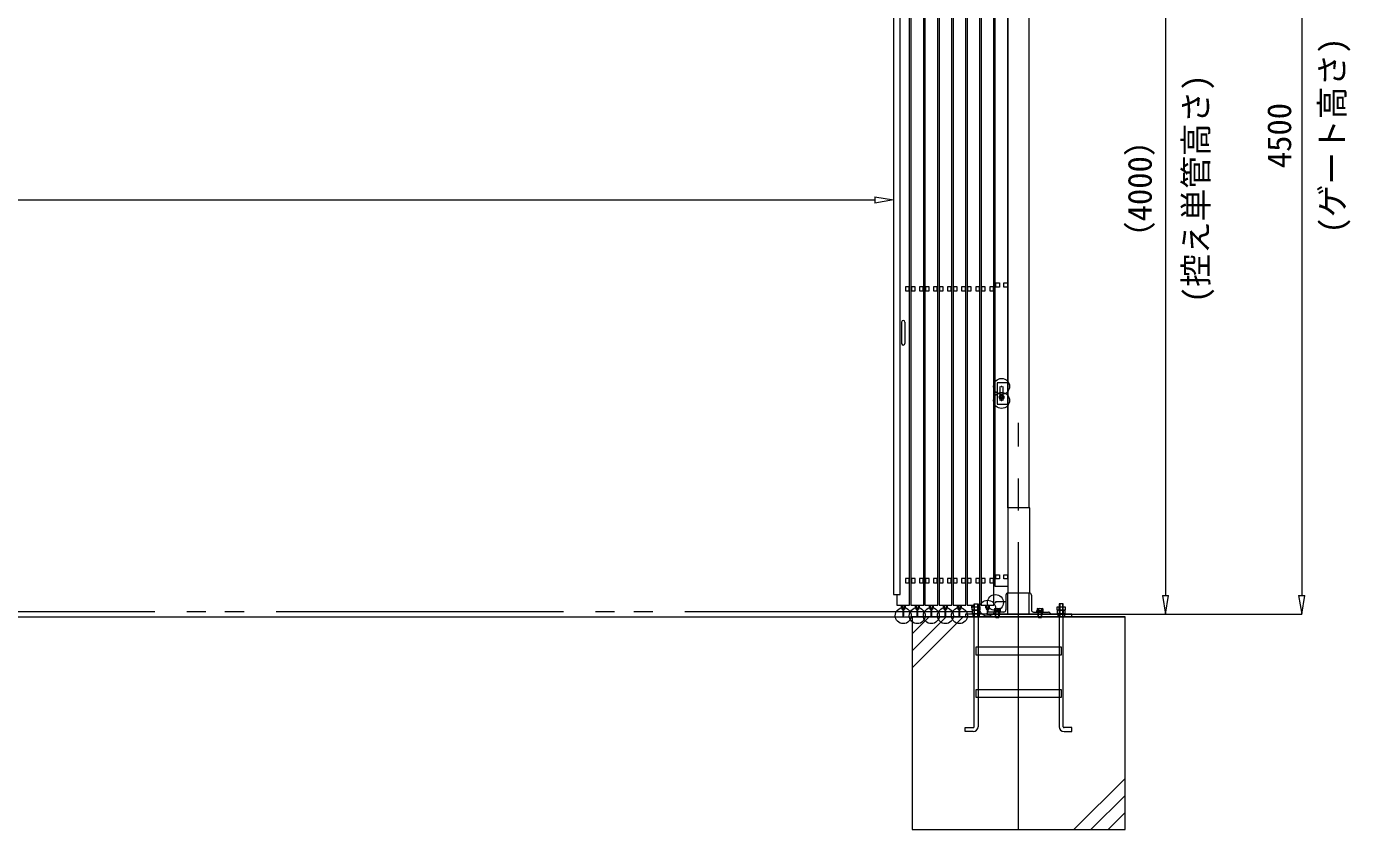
# Model space of a CAD drawing. Units: millimetres, scale not verified. Extents: x -16120 to 16120, y -26100 to 26100.
# Drawn here: x -3261 to 2959, y -22060 to -18286 of the extents above; entities that cross this region are included whole.
import ezdxf
from ezdxf.enums import TextEntityAlignment as Align

# ---------------------------------------------------------------- set-up
doc = ezdxf.new("R2010")
doc.units = ezdxf.units.MM
doc.header["$LTSCALE"] = 150
doc.header["$PDMODE"] = 32
doc.header["$PDSIZE"] = 75
for name, pattern in [('CHAIN2', [12, 9, -1, 1, -1]), ('DASHED1', [1.8, 1.2, -0.6]), ('DOUBLE_CHAIN2', [12.8, 9, -1, 0.6, -0.6, 0.6, -1])]:
    doc.linetypes.add(name, pattern=pattern)
for name, color, linetype, lineweight in [('0-4_ﾊﾝﾄﾞﾙ', 134, 'Continuous', 18), ('0-5_ﾍﾞｰｽﾗｲﾝ', 134, 'Continuous', 18), ('0-6_ﾎﾞﾙﾄ類', 134, 'Continuous', 18), ('0-8_ﾜｲﾔｰﾛｰﾌﾟ', 134, 'DOUBLE_CHAIN2', 18), ('0-9_基礎工事用PCA大', 134, 'Continuous', 18), ('0-B_寸法', 134, 'Continuous', 18), ('0-C_側固定棒', 134, 'Continuous', 18), ('0-F_大型柱', 134, 'Continuous', 18), ('1-3_中央走行棒', 134, 'Continuous', 18), ('1-4_中央走行棒右', 134, 'Continuous', 18), ('1-6_通芯', 134, 'CHAIN2', 18)]:
    doc.layers.add(name, color=color, linetype=linetype, lineweight=lineweight)
doc.styles.add('ＭＳ ゴシック', font='')
doc.styles.get('ＭＳ ゴシック').set_extended_font_data('MS Gothic')

msp = doc.modelspace()

# ---------------------------------------------------------------- linework, layer by layer
at = {"layer": '0-4_ﾊﾝﾄﾞﾙ'}
for p, q in [((849.7, -19675.4), (849.7, -19775.4)), ((865.7, -19675.4), (865.7, -19775.4))]:
    msp.add_line(p, q, dxfattribs=at)
for centre, start, end in [((857.7, -19675.4), 0, 180), ((857.7, -19775.4), 180, 0)]:
    msp.add_arc(centre, 8, start, end, dxfattribs=at)
at = {"layer": '0-5_ﾍﾞｰｽﾗｲﾝ'}
for p, q in [((-13950.3, -21060), (1899.7, -21060)), ((1651.7, -21048), (2730.7, -21048))]:
    msp.add_line(p, q, dxfattribs=at)
at = {"layer": '0-6_ﾎﾞﾙﾄ類'}
for p, q in [((1190.2, -21028), (1190.2, -21013.4)), ((1209.3, -21028), (1209.3, -21013.4)), ((1287.9, -21021), (1286.1, -21022)), ((1286.1, -21022), (1286.1, -21030.8)), ((1287.9, -21021), (1311.6, -21021)), ((1292.9, -21022), (1292.9, -21030.8)), ((1306.6, -21022), (1306.6, -21030.8)), ((1311.6, -21021), (1313.4, -21022)), ((1313.4, -21022), (1313.4, -21030.8)), ((1487.9, -21021), (1486.1, -21022)), ((1486.1, -21022), (1486.1, -21030.8)), ((1487.9, -21021), (1511.6, -21021)), ((1492.9, -21022), (1492.9, -21030.8)), ((1506.6, -21022), (1506.6, -21030.8)), ((1511.6, -21021), (1513.4, -21022)), ((1513.4, -21022), (1513.4, -21030.8)), ((1590.2, -21028), (1590.2, -21013.4)), ((1609.3, -21028), (1609.3, -21013.4)), ((1190.2, -21030.8), (1190.2, -21045.4)), ((1209.3, -21030.8), (1209.3, -21045.4)), ((1286.1, -21030.8), (1313.4, -21030.8)), ((1288.5, -21031), (1311, -21031)), ((1291.7, -21060), (1291.7, -21038)), ((1291.7, -21060), (1293, -21062.8)), ((1293, -21062.8), (1293, -21038)), ((1298.5, -21034), (1299.6, -21038)), ((1299.9, -21034), (1300.9, -21038)), ((1307.7, -21060), (1307.7, -21038)), ((1486.1, -21030.8), (1513.4, -21030.8)), ((1488.5, -21031), (1511, -21031)), ((1491.7, -21060), (1491.7, -21038)), ((1491.7, -21060), (1493, -21062.8)), ((1493, -21062.8), (1493, -21038)), ((1498.5, -21034), (1499.6, -21038)), ((1499.9, -21034), (1500.9, -21038)), ((1507.7, -21060), (1507.7, -21038)), ((1590.2, -21030.8), (1590.2, -21045.4)), ((1609.3, -21030.8), (1609.3, -21045.4))]:
    msp.add_line(p, q, dxfattribs=at)
for points in [[(1181.3, -21028), (1181.3, -21013.4), (1218.2, -21013.4), (1218.2, -21028), (1215.8, -21029.4), (1183.7, -21029.4)], [(1581.3, -21028), (1581.3, -21013.4), (1618.2, -21013.4), (1618.2, -21028), (1615.7, -21029.4), (1583.7, -21029.4)], [(1181.3, -21030.8), (1181.3, -21045.4), (1218.2, -21045.4), (1218.2, -21030.8), (1215.8, -21029.4), (1183.7, -21029.4)], [(1181.7, -21045.4), (1217.7, -21045.4), (1217.7, -21048), (1181.7, -21048)], [(1313.7, -21031), (1313.7, -21034), (1285.7, -21034), (1285.7, -21031)], [(1285.7, -21034), (1313.7, -21034), (1313.7, -21038), (1285.7, -21038)], [(1513.7, -21031), (1513.7, -21034), (1485.7, -21034), (1485.7, -21031)], [(1485.7, -21034), (1513.7, -21034), (1513.7, -21038), (1485.7, -21038)], [(1581.3, -21030.8), (1581.3, -21045.4), (1618.2, -21045.4), (1618.2, -21030.8), (1615.7, -21029.4), (1583.7, -21029.4)], [(1581.7, -21045.4), (1617.7, -21045.4), (1617.7, -21048), (1581.7, -21048)]]:
    msp.add_lwpolyline(points, close=True, dxfattribs=at)
for points in [[(1291.7, -21060), (1307.7, -21060), (1306.5, -21062.8)], [(1293, -21062.8), (1306.5, -21062.8), (1306.5, -21038)], [(1491.7, -21060), (1507.7, -21060), (1506.5, -21062.8)], [(1493, -21062.8), (1506.5, -21062.8), (1506.5, -21038)]]:
    msp.add_lwpolyline(points, dxfattribs=at)
for centre, radius, start, end in [((1289.5, -21027), 6.04, 55.616, 124.384), ((1299.7, -21043.6), 22.6, 72.412, 107.588), ((1310, -21027), 6.04, 55.616, 124.384), ((1489.5, -21027), 6.04, 55.616, 124.384), ((1499.7, -21043.6), 22.6, 72.412, 107.588), ((1510, -21027), 6.04, 55.616, 124.384), ((1185.7, -21020.2), 8.96, 240.0064, 300.0064), ((1185.8, -21038.6), 8.96, 60.0064, 120.0064), ((1199.7, -20996.9), 32.5, 252.93497, 287.07105), ((1199.7, -21061.8), 32.5, 72.93497, 107.07105), ((1213.7, -21020.2), 8.94, 239.98131, 300.0315), ((1213.7, -21038.6), 8.94, 59.98131, 120.0315), ((1288.5, -21030.8), 0.19, 180, 270), ((1311, -21030.8), 0.19, 270, 0), ((1488.5, -21030.8), 0.19, 180, 270), ((1511, -21030.8), 0.19, 270, 0), ((1585.7, -21020.2), 8.96, 240.0064, 300.0064), ((1585.7, -21038.6), 8.96, 60.0064, 120.0064), ((1599.7, -20996.9), 32.5, 252.93497, 287.07105), ((1599.7, -21061.8), 32.5, 72.93497, 107.07105), ((1613.7, -21020.2), 8.94, 239.98131, 300.0315), ((1613.7, -21038.6), 8.94, 59.98131, 120.0315)]:
    msp.add_arc(centre, radius, start, end, dxfattribs=at)
at = {"layer": '0-8_ﾜｲﾔｰﾛｰﾌﾟ'}
msp.add_line((1181.3, -21037), (-11981.8, -21037), dxfattribs=at)
at = {"layer": '0-9_基礎工事用PCA大'}
for p, q in [((899.7, -21300), (1139.7, -21060)), ((899.7, -21220), (1059.7, -21060)), ((899.7, -21140), (979.7, -21060)), ((1209.3, -21240), (1209.3, -21402)), ((1590.2, -21240), (1590.2, -21402)), ((1209.3, -21440), (1209.3, -21577)), ((1590.2, -21440), (1590.2, -21577)), ((1899.7, -21820), (1659.7, -22060)), ((1899.7, -21900), (1739.7, -22060)), ((1899.7, -21980), (1819.7, -22060))]:
    msp.add_line(p, q, dxfattribs=at)
at = {"layer": '0-9_基礎工事用PCA大', "linetype": 'DASHED1'}
for p, q in [((1185, -21048), (1185, -21060)), ((1214.7, -21048), (1214.7, -21060)), ((1291.7, -21048), (1291.7, -21060)), ((1307.7, -21048), (1307.7, -21060)), ((1491.7, -21048), (1491.7, -21060)), ((1507.7, -21048), (1507.7, -21060)), ((1584.7, -21048), (1584.7, -21060)), ((1614.7, -21048), (1614.7, -21060)), ((1209.3, -21202), (1209.3, -21240)), ((1590.2, -21202), (1590.2, -21240)), ((1209.3, -21402), (1209.3, -21440)), ((1590.2, -21402), (1590.2, -21440))]:
    msp.add_line(p, q, dxfattribs=at)
at = {"layer": '0-9_基礎工事用PCA大'}
for points in [[(1190.2, -21576.9), (1190.2, -21000), (1209.3, -21000), (1209.3, -21202)], [(1190.2, -21062.5), (1192.7, -21060), (1192.7, -21000), (1206.8, -21000), (1206.8, -21060), (1209.3, -21062.5)], [(1609.3, -21576.9), (1609.3, -21000), (1590.2, -21000), (1590.2, -21202)], [(1609.3, -21062.5), (1606.8, -21060), (1606.8, -21000), (1592.7, -21000), (1592.7, -21060), (1590.2, -21062.5)], [(1186.3, -21600), (1149.3, -21600), (1149.3, -21580.9), (1186.2, -21580.9)], [(1613.2, -21600), (1650.2, -21600), (1650.2, -21580.9), (1613.3, -21580.9)]]:
    msp.add_lwpolyline(points, dxfattribs=at)
for points in [[(899.7, -22060), (1899.7, -22060), (1899.7, -21060), (899.7, -21060)], [(1149.7, -21060), (1649.7, -21060), (1649.7, -21048), (1149.7, -21048)], [(1199.7, -21202), (1599.7, -21202), (1599.7, -21240), (1199.7, -21240)], [(1199.7, -21402), (1599.7, -21402), (1599.7, -21440), (1199.7, -21440)]]:
    msp.add_lwpolyline(points, close=True, dxfattribs=at)
for centre, radius, start, end in [((1186.2, -21576.9), 4, 270, 360), ((1186.3, -21577), 23, 270, 360), ((1613.2, -21577), 23, 180, 270), ((1613.3, -21576.9), 4, 180, 270)]:
    msp.add_arc(centre, radius, start, end, dxfattribs=at)
at = {"layer": '0-B_寸法'}
for p, q in [((2729.7, -16636), (2729.7, -20960)), ((2089.7, -17136), (2089.7, -20960)), ((811.7, -18660.6), (811.7, -19102.2)), ((723.7, -19086.5), (811.7, -19101.2)), ((723.7, -19086.5), (723.7, -19115.9)), ((-11470.3, -19101.2), (723.7, -19101.2)), ((811.7, -19101.2), (723.7, -19115.9)), ((2075.1, -20960), (2089.7, -21048)), ((2075.1, -20960), (2104.4, -20960)), ((2089.7, -21048), (2104.4, -20960)), ((2715.1, -20960), (2729.7, -21048)), ((2715.1, -20960), (2744.4, -20960)), ((2729.7, -21048), (2744.4, -20960)), ((1450.7, -21048), (2730.7, -21048)), ((1539.2, -21048), (2090.7, -21048))]:
    msp.add_line(p, q, dxfattribs=at)
at = {"layer": '0-C_側固定棒'}
for points in [[(1289.7, -20862.4), (1289.7, -17247.4), (1349.7, -17247.4), (1349.7, -20917.4), (1289.7, -20917.4)], [(1309.4, -19510.9), (1292.1, -19510.9), (1292.1, -19490.9), (1309.4, -19490.9)], [(1347.4, -19510.9), (1330.1, -19510.9), (1330.1, -19490.9), (1347.4, -19490.9)], [(1324.6, -20018.9), (1329.6, -20027.4), (1324.6, -20035.9), (1314.8, -20035.9), (1309.9, -20027.4), (1314.8, -20018.9)], [(1309.4, -20882.4), (1292.1, -20882.4), (1292.1, -20862.4), (1309.4, -20862.4)], [(1347.4, -20882.4), (1330.1, -20882.4), (1330.1, -20862.4), (1347.4, -20862.4)]]:
    msp.add_lwpolyline(points, close=True, dxfattribs=at)
for radius in [11, 8.51, 4.75, 4.21]:
    msp.add_circle((1319.7, -20027.4), radius, dxfattribs=at)
for start, end in [(132.757, 167.243), (72.757, 107.243), (12.757, 47.243), (192.757, 227.243), (252.757, 287.243), (312.757, 347.243)]:
    msp.add_arc((1319.7, -20027.4), 8.89, start, end, dxfattribs=at)
at = {"layer": '0-F_大型柱'}
for p, q in [((1349.7, -20548), (1349.7, -17098)), ((1449.7, -20548), (1449.7, -17098)), ((1312.2, -19977.4), (1312.2, -20019.4)), ((1327.2, -20019.4), (1327.2, -19977.4)), ((1312.2, -20035.5), (1312.2, -20043.4)), ((1327.2, -20043.4), (1327.2, -20035.5)), ((1339.7, -20958), (1339.7, -21028)), ((1459.7, -20958), (1459.7, -21028)), ((1329.7, -21038), (1259.7, -21038)), ((1349.7, -21048), (1449.7, -21048)), ((1469.7, -21038), (1539.7, -21038))]:
    msp.add_line(p, q, dxfattribs=at)
at = {"layer": '0-F_大型柱', "linetype": 'DASHED1'}
for p, q in [((1289.7, -21038), (1289.7, -21048)), ((1309.7, -21038), (1309.7, -21048)), ((1489.7, -21038), (1489.7, -21048)), ((1509.7, -21038), (1509.7, -21048))]:
    msp.add_line(p, q, dxfattribs=at)
at = {"layer": '0-F_大型柱'}
for points in [[(1349.7, -19960.4), (1299.7, -19960.4), (1299.7, -20060.4), (1349.7, -20060.4)], [(1452.9, -20548), (1349.7, -20548), (1349.7, -20948), (1452.9, -20948)]]:
    msp.add_lwpolyline(points, close=True, dxfattribs=at)
for points in [[(1249.7, -21048), (1349.7, -21048), (1349.7, -20948)], [(1549.7, -21048), (1449.7, -21048), (1449.7, -20948)], [(1290.7, -20988), (1339.7, -20988), (1339.7, -20998)]]:
    msp.add_lwpolyline(points, dxfattribs=at)
for centre, start, end in [((1349.7, -20958), 90, 180), ((1449.7, -20958), 0, 90), ((1259.7, -21048), 90, 180), ((1329.7, -21028), 270, 360), ((1469.7, -21028), 180, 270), ((1539.7, -21048), 0, 90)]:
    msp.add_arc(centre, 10, start, end, dxfattribs=at)
for p in [(1319.7, -19977.4), (1319.7, -20043.4), (1290.7, -20993)]:
    msp.add_point(p, dxfattribs=at)
at = {"layer": '1-3_中央走行棒'}
for p, q in [((915.2, -21018.5), (915.2, -21005.4)), ((920.2, -21018.5), (920.2, -21005.4)), ((921.2, -21019.9), (921.2, -21054.9)), ((926.2, -21054.9), (926.2, -21019.9)), ((927.2, -21005.4), (927.2, -21018.5)), ((932.2, -21005.4), (932.2, -21018.5)), ((981.2, -21018.5), (981.2, -21005.4)), ((986.1, -21018.5), (986.1, -21005.4)), ((987.2, -21019.9), (987.2, -21054.9)), ((992.2, -21054.9), (992.2, -21019.9)), ((993.2, -21005.4), (993.2, -21018.5)), ((998.1, -21005.4), (998.1, -21018.5)), ((1047.2, -21018.5), (1047.2, -21005.4)), ((1052.2, -21018.5), (1052.2, -21005.4)), ((1053.2, -21019.9), (1053.2, -21054.9)), ((1058.2, -21054.9), (1058.2, -21019.9)), ((1059.2, -21005.4), (1059.2, -21018.5)), ((1064.2, -21005.4), (1064.2, -21018.5)), ((1113.2, -21018.5), (1113.2, -21005.4)), ((1118.1, -21018.5), (1118.1, -21005.4)), ((1119.2, -21019.9), (1119.2, -21054.9)), ((1124.2, -21054.9), (1124.2, -21019.9)), ((1125.2, -21005.4), (1125.2, -21018.5)), ((1130.1, -21005.4), (1130.1, -21018.5)), ((1179.2, -21018.5), (1179.2, -21005.4)), ((1184.2, -21013.4), (1184.2, -21005.4)), ((1245.2, -21018.5), (1245.2, -21005.4)), ((1250.1, -21018.5), (1250.1, -21005.4)), ((1251.2, -21019.9), (1251.2, -21042.8)), ((1256.2, -21038.6), (1256.2, -21019.9)), ((1257.2, -21005.4), (1257.2, -21018.5)), ((1262.1, -21005.4), (1262.1, -21018.5))]:
    msp.add_line(p, q, dxfattribs=at)
for points in [[(898.7, -16785.4), (893.7, -16785.4), (893.7, -21005.4), (953.7, -21005.4), (953.7, -16785.4), (948.7, -16785.4)], [(964.7, -16785.4), (959.7, -16785.4), (959.7, -21005.4), (1019.7, -21005.4), (1019.7, -16785.4), (1014.7, -16785.4)], [(1030.7, -16785.4), (1025.7, -16785.4), (1025.7, -21005.4), (1085.7, -21005.4), (1085.7, -16785.4), (1080.7, -16785.4)], [(1096.7, -16785.4), (1091.7, -16785.4), (1091.7, -21005.4), (1151.7, -21005.4), (1151.7, -16785.4), (1146.7, -16785.4)], [(1162.7, -16785.4), (1157.7, -16785.4), (1157.7, -21005.4), (1190.2, -21005.4)], [(1209.3, -21005.4), (1217.7, -21005.4), (1217.7, -16816)], [(1223.7, -16822), (1223.7, -21005.4), (1283.7, -21005.4), (1283.7, -17074)]]:
    msp.add_lwpolyline(points, dxfattribs=at)
for points in [[(896.1, -19528.9), (913.4, -19528.9), (913.4, -19508.9), (896.1, -19508.9)], [(934.1, -19528.9), (951.4, -19528.9), (951.4, -19508.9), (934.1, -19508.9)], [(962.1, -19528.9), (979.4, -19528.9), (979.4, -19508.9), (962.1, -19508.9)], [(1000, -19528.9), (1017.4, -19528.9), (1017.4, -19508.9), (1000, -19508.9)], [(1028.1, -19528.9), (1045.4, -19528.9), (1045.4, -19508.9), (1028.1, -19508.9)], [(1066.1, -19528.9), (1083.4, -19528.9), (1083.4, -19508.9), (1066.1, -19508.9)], [(1094.1, -19528.9), (1111.3, -19528.9), (1111.3, -19508.9), (1094.1, -19508.9)], [(1132, -19528.9), (1149.4, -19528.9), (1149.4, -19508.9), (1132, -19508.9)], [(1160.1, -19528.9), (1177.4, -19528.9), (1177.4, -19508.9), (1160.1, -19508.9)], [(1198.1, -19528.9), (1215.4, -19528.9), (1215.4, -19508.9), (1198.1, -19508.9)], [(1226.1, -19528.9), (1243.3, -19528.9), (1243.3, -19508.9), (1226.1, -19508.9)], [(1264, -19528.9), (1281.4, -19528.9), (1281.4, -19508.9), (1264, -19508.9)], [(896.1, -20900.4), (913.4, -20900.4), (913.4, -20880.4), (896.1, -20880.4)], [(934.1, -20900.4), (951.4, -20900.4), (951.4, -20880.4), (934.1, -20880.4)], [(962.1, -20900.4), (979.4, -20900.4), (979.4, -20880.4), (962.1, -20880.4)], [(1000, -20900.4), (1017.4, -20900.4), (1017.4, -20880.4), (1000, -20880.4)], [(1028.1, -20900.4), (1045.4, -20900.4), (1045.4, -20880.4), (1028.1, -20880.4)], [(1066.1, -20900.4), (1083.4, -20900.4), (1083.4, -20880.4), (1066.1, -20880.4)], [(1094.1, -20900.4), (1111.3, -20900.4), (1111.3, -20880.4), (1094.1, -20880.4)], [(1132, -20900.4), (1149.4, -20900.4), (1149.4, -20880.4), (1132, -20880.4)], [(1160.1, -20900.4), (1177.4, -20900.4), (1177.4, -20880.4), (1160.1, -20880.4)], [(1198.1, -20900.4), (1215.4, -20900.4), (1215.4, -20880.4), (1198.1, -20880.4)], [(1226.1, -20900.4), (1243.3, -20900.4), (1243.3, -20880.4), (1226.1, -20880.4)], [(1264, -20900.4), (1281.4, -20900.4), (1281.4, -20880.4), (1264, -20880.4)]]:
    msp.add_lwpolyline(points, close=True, dxfattribs=at)
for centre, radius, start, end in [((923.7, -21018.5), 8.51, 180, 253.25351), ((923.7, -21018.5), 3.5, 180, 225.59204), ((923.7, -21018.5), 8.51, 287.46347, 360), ((923.7, -21018.5), 3.5, 316.78662, 360), ((989.7, -21018.5), 8.51, 180, 253.25351), ((989.7, -21018.5), 3.5, 180, 225.59204), ((989.7, -21018.5), 8.51, 287.46347, 360), ((989.7, -21018.5), 3.5, 316.78662, 360), ((1055.7, -21018.5), 8.51, 180, 253.25351), ((1055.7, -21018.5), 3.5, 180, 225.59204), ((1055.7, -21018.5), 8.51, 287.46347, 360), ((1055.7, -21018.5), 3.5, 316.78662, 360), ((1121.7, -21018.5), 8.51, 180, 253.25351), ((1121.7, -21018.5), 3.5, 180, 225.59204), ((1121.7, -21018.5), 8.51, 287.46347, 360), ((1121.7, -21018.5), 3.5, 316.78662, 360), ((1187.7, -21018.5), 8.51, 180, 220.90602), ((1253.7, -21018.5), 8.51, 180, 253.25351), ((1253.7, -21018.5), 3.5, 180, 225.59204), ((1253.7, -21018.5), 8.51, 287.46347, 360), ((1253.7, -21018.5), 3.5, 316.78662, 360)]:
    msp.add_arc(centre, radius, start, end, dxfattribs=at)
for p in [(923.7, -21054.9), (989.7, -21054.9), (1055.7, -21054.9), (1121.7, -21054.9), (1253.7, -21019.9)]:
    msp.add_point(p, dxfattribs=at)
at = {"layer": '1-4_中央走行棒右'}
for p, q in [((849.1, -21018.5), (849.1, -21005.4)), ((854.1, -21018.5), (854.1, -21005.4)), ((855.2, -21019.9), (855.2, -21054.9)), ((860.2, -21054.9), (860.2, -21019.9)), ((861.1, -21005.4), (861.1, -21018.5)), ((866.1, -21005.4), (866.1, -21018.5))]:
    msp.add_line(p, q, dxfattribs=at)
msp.add_lwpolyline([(827.7, -20955.4), (827.7, -21005.4), (887.7, -21005.4), (887.7, -16785.4), (882.7, -16785.4)], dxfattribs=at)
for points in [[(811.7, -20955.4), (843.7, -20955.4), (843.7, -18205.4), (811.7, -18205.4)], [(868, -19528.9), (885.4, -19528.9), (885.4, -19508.9), (868, -19508.9)], [(868, -20900.4), (885.4, -20900.4), (885.4, -20880.4), (868, -20880.4)]]:
    msp.add_lwpolyline(points, close=True, dxfattribs=at)
for radius, start, end in [(8.51, 180, 253.25351), (3.5, 180, 225.59204), (8.51, 287.46347, 360), (3.5, 316.78662, 360)]:
    msp.add_arc((857.7, -21018.5), radius, start, end, dxfattribs=at)
msp.add_point((857.7, -21054.9), dxfattribs=at)
at = {"layer": '1-6_通芯'}
msp.add_line((1399.7, -22060), (1399.7, -20148), dxfattribs=at)

# ---------------------------------------------------------------- texts
at = {"layer": '0-B_寸法', "style": 'ＭＳ ゴシック'}
for s, p in [('(ゲート高さ)', (2962.7, -19258.8)), ('(控え単管高さ)', (2322.7, -19585.6)), ('4500', (2713.9, -18951.6)), ('（4000）', (2058.9, -19355.2))]:
    msp.add_text(s, height=112.6, rotation=90, dxfattribs=at).set_placement(p, align=Align.BOTTOM_LEFT)

doc.saveas('drawing.dxf')
